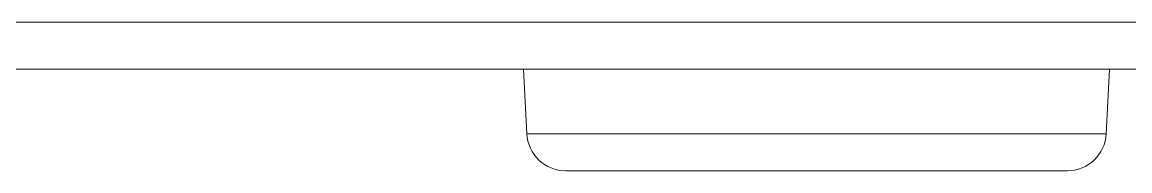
# Model space of a CAD drawing. Header units: millimetres. Extents: x 1177 to 4147, y 93 to 2194.
# Drawn here: x 2794.8 to 2865.9, y 1335.4 to 1344.9 of the extents above; entities that cross this region are included whole.
import ezdxf

# ---------------------------------------------------------------- set-up
doc = ezdxf.new("R2010")
doc.units = ezdxf.units.MM
doc.header["$LTSCALE"] = 0.1
doc.layers.get('0').update_dxf_attribs({"lineweight": 13})

msp = doc.modelspace()

# ---------------------------------------------------------------- linework, layer by layer
for p, q in [((2924.81, 1344.895), (2493.81, 1344.895)), ((2407.81, 1341.895), (2921.81, 1341.895)), ((2827.21, 1337.764), (2826.994, 1341.895)), ((2864.41, 1337.764), (2864.627, 1341.895)), ((2864.41, 1337.764), (2827.21, 1337.764)), ((2861.914, 1335.395), (2829.707, 1335.395))]:
    msp.add_line(p, q)
for centre, start, end in [((2829.707, 1337.895), 183, 270), ((2861.914, 1337.895), 270, 357)]:
    msp.add_arc(centre, 2.5, start, end)

doc.saveas('drawing.dxf')
